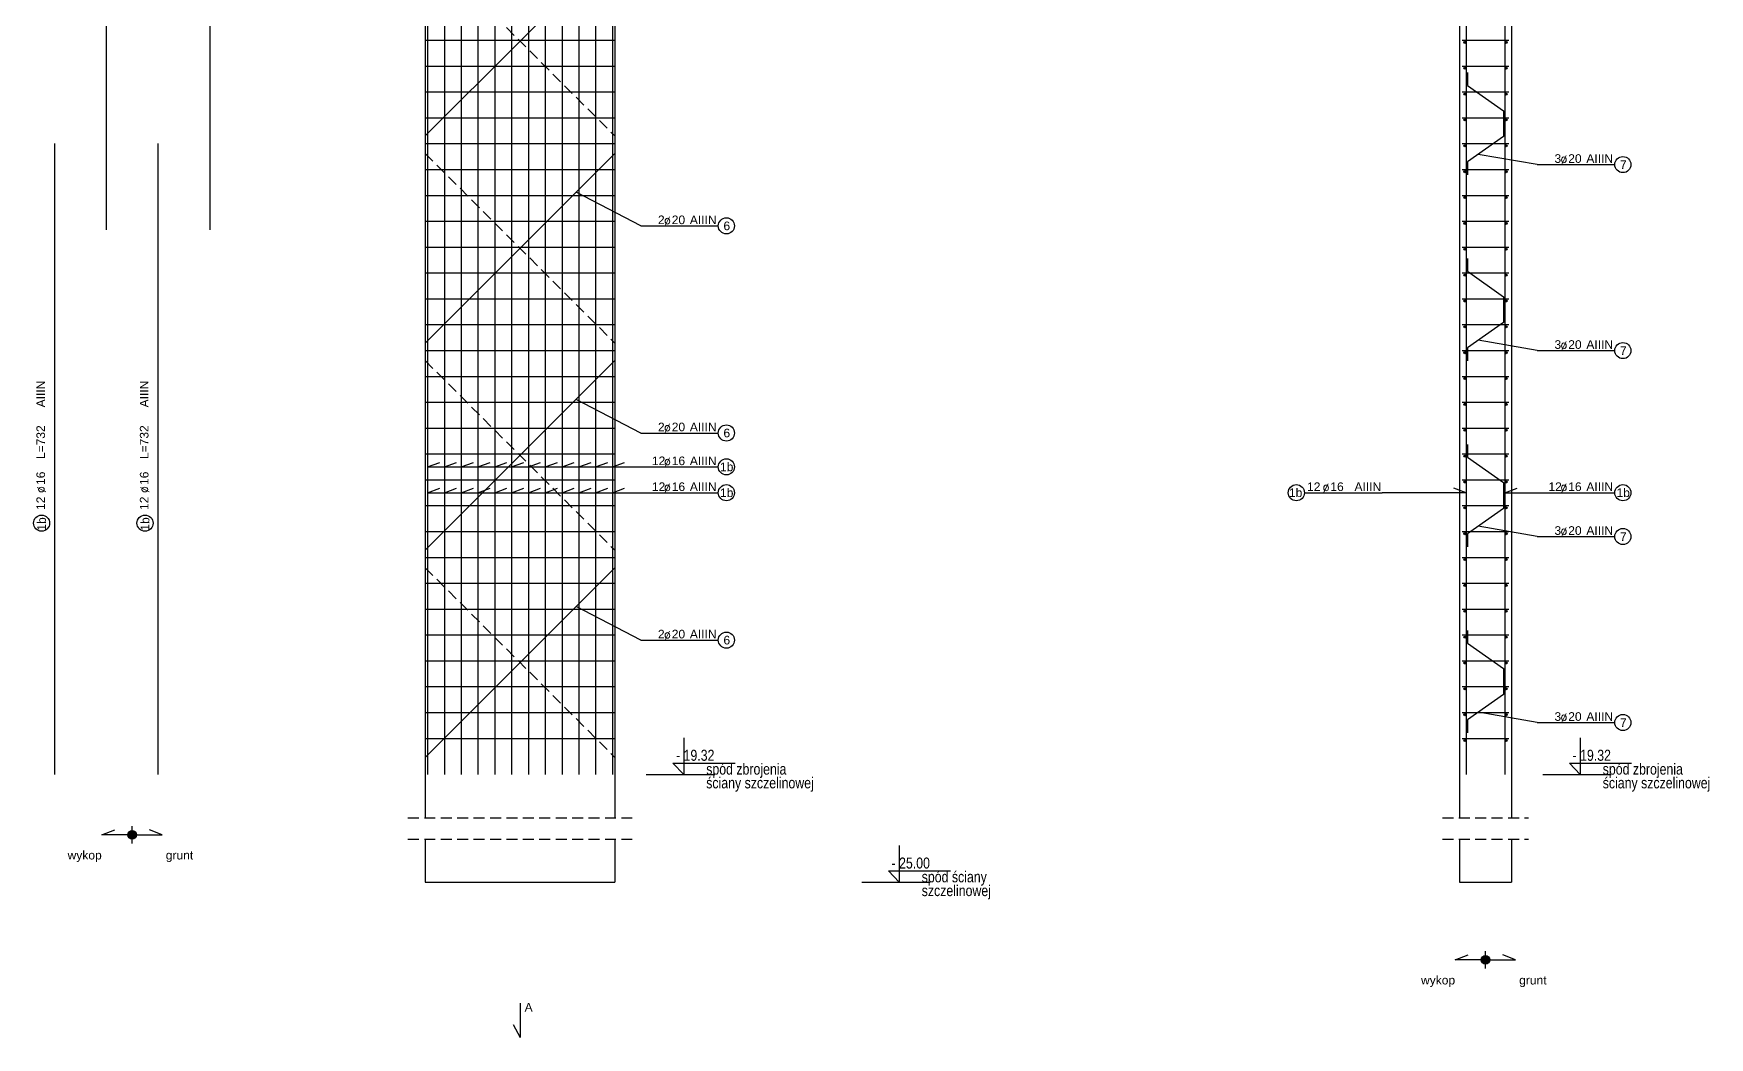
# Model space of a CAD drawing. Extents: x -4365 to 5377, y -4802 to -2374.
# Drawn here: x -1454 to 490, y -4802 to -3637 of the extents above; entities that cross this region are included whole.
import ezdxf
from ezdxf.enums import TextEntityAlignment as Align

# ---------------------------------------------------------------- set-up
doc = ezdxf.new("R2010")
doc.units = 0
doc.header["$MEASUREMENT"] = 0
doc.linetypes.add('DASHED', pattern=[19.05, 12.7, -6.35])
for name, color, linetype in [('__SOL-KOTY_WYSOKOSCIOWE', 4, 'CONTINUOUS'), ('__SOL-OPISY', 4, 'CONTINUOUS'), ('__SOL-PRZERYWANA', 253, 'DASHED'), ('__SOL-WIDOK', 4, 'CONTINUOUS'), ('__SOL-ZBROJENIE', 3, 'CONTINUOUS')]:
    doc.layers.add(name, color=color, linetype=linetype)
doc.styles.add('ARIAL', font='arial.ttf', dxfattribs={"height": 2.5})
doc.styles.add('SIMPLEX', font='SIMPLEX.SHX', dxfattribs={"width": 0.8})
doc.styles.get("Standard").update_dxf_attribs({"font": 'arial.ttf'})

# ---------------------------------------------------------------- blocks, each defined once
blk = doc.blocks.new('OPIS_PRET_BEZ_LINII')
at = {"layer": '__SOL-OPISY'}
blk.add_circle((25.7, 0), 9.36, dxfattribs=at)
at = {"layer": '__SOL-OPISY', "style": 'SIMPLEX', "width": 0.9}
blk.add_text(' %%c ', height=10, dxfattribs=at).set_placement((64.7, -4.8), align=Align.CENTER)
at = {"layer": '__SOL-OPISY', "style": 'ARIAL', "width": 0.8}
blk.add_attdef('NUMER', text='', height=10, dxfattribs=at).set_placement((25.7, 0), align=Align.MIDDLE)
blk.add_attdef('ILOSC', text='', height=10, dxfattribs=at).set_placement((56.9, -5.1), align=Align.RIGHT)
for tag, p in [('SREDNICA', (71, -5.1)), ('DLUGOSC', (95.1, -5.2)), ('STAL', (144.7, -5.2))]:
    blk.add_attdef(tag, p, '', height=10, dxfattribs=at)
blk = doc.blocks.new('OPIS_PRAWY')
at = {"layer": '__SOL-OPISY'}
blk.add_line((0, 0), (90, 0), dxfattribs=at)
blk.add_circle((99.4, 0), 9.36, dxfattribs=at)
at = {"layer": '__SOL-OPISY', "style": 'SIMPLEX', "width": 0.9}
blk.add_text(' %%c ', height=10, dxfattribs=at).set_placement((20.9, 0.5))
at = {"layer": '__SOL-OPISY', "style": 'ARIAL', "width": 0.8}
blk.add_attdef('ILOSC', text='', height=10, dxfattribs=at).set_placement((27.1, 0.1), align=Align.RIGHT)
for tag, p in [('SREDNICA', (35.4, 0.1)), ('STAL', (58.4, 0.5))]:
    blk.add_attdef(tag, p, '', height=10, dxfattribs=at)
for tag, p in [('NUMER', (99.4, 0)), ('DLUGOSC', (52.8, -6.1))]:
    blk.add_attdef(tag, text='', height=10, dxfattribs=at).set_placement(p, align=Align.MIDDLE)
blk = doc.blocks.new('KOTA')
at = {"layer": '__SOL-KOTY_WYSOKOSCIOWE'}
for p, q in [((0, 33.4), (0, 0)), ((-34, 0), (28, 0)), ((0, 0), (-9.9, 10.4)), ((-9.9, 10.4), (46.5, 10.4))]:
    blk.add_line(p, q, dxfattribs=at)
at = {"layer": '__SOL-KOTY_WYSOKOSCIOWE', "style": 'ARIAL', "width": 0.8}
blk.add_attdef('RZEDNA', (500.5, 15.9), '', height=10.4, dxfattribs=at)
blk = doc.blocks.new('OPIS_LEWY')
at = {"layer": '__SOL-OPISY'}
blk.add_line((-90, 0), (0, 0), dxfattribs=at)
blk.add_circle((-99.4, 0), 9.36, dxfattribs=at)
at = {"layer": '__SOL-OPISY', "style": 'SIMPLEX', "width": 0.9}
blk.add_text(' %%c ', height=10, dxfattribs=at).set_placement((-75, 0.5))
at = {"layer": '__SOL-OPISY', "style": 'ARIAL', "width": 0.8}
for tag, p in [('NUMER', (-99.4, 0)), ('DLUGOSC', (-58.9, -6.6))]:
    blk.add_attdef(tag, text='', height=10, dxfattribs=at).set_placement(p, align=Align.MIDDLE)
blk.add_attdef('ILOSC', text='', height=10, dxfattribs=at).set_placement((-74, 0.1), align=Align.RIGHT)
for tag, p in [('SREDNICA', (-65.8, 0.1)), ('STAL', (-42.7, 0.3))]:
    blk.add_attdef(tag, p, '', height=10, dxfattribs=at)

msp = doc.modelspace()

# ---------------------------------------------------------------- hatches: boundary and pattern name
at = {"layer": '__SOL-OPISY'}
for points in [[(-1335, -4567, 1), (-1345, -4567, 1)], [(235, -4712, 1), (225, -4712, 1)]]:
    msp.add_hatch(color=256, dxfattribs=at).paths.add_polyline_path(points)
at = {"layer": '__SOL-ZBROJENIE'}
for points in [[(207.2, -3647.5, 1), (204.8, -3647.5, 1)], [(255.2, -3647.5, 1), (252.8, -3647.5, 1)], [(207.2, -3677.5, 1), (204.8, -3677.5, 1)], [(255.2, -3677.5, 1), (252.8, -3677.5, 1)], [(207.2, -3707.5, 1), (204.8, -3707.5, 1)], [(255.2, -3707.5, 1), (252.8, -3707.5, 1)], [(207.2, -3737.5, 1), (204.8, -3737.5, 1)], [(255.2, -3737.5, 1), (252.8, -3737.5, 1)], [(207.2, -3767.5, 1), (204.8, -3767.5, 1)], [(255.2, -3767.5, 1), (252.8, -3767.5, 1)], [(207.2, -3797.5, 1), (204.8, -3797.5, 1)], [(255.2, -3797.5, 1), (252.8, -3797.5, 1)], [(207.2, -3827.5, 1), (204.8, -3827.5, 1)], [(255.2, -3827.5, 1), (252.8, -3827.5, 1)], [(207.2, -3857.5, 1), (204.8, -3857.5, 1)], [(255.2, -3857.5, 1), (252.8, -3857.5, 1)], [(207.2, -3887.5, 1), (204.8, -3887.5, 1)], [(255.2, -3887.5, 1), (252.8, -3887.5, 1)], [(207.2, -3917.5, 1), (204.8, -3917.5, 1)], [(255.2, -3917.5, 1), (252.8, -3917.5, 1)], [(207.2, -3947.5, 1), (204.8, -3947.5, 1)], [(255.2, -3947.5, 1), (252.8, -3947.5, 1)], [(207.2, -3977.5, 1), (204.8, -3977.5, 1)], [(255.2, -3977.5, 1), (252.8, -3977.5, 1)], [(207.2, -4007.5, 1), (204.8, -4007.5, 1)], [(255.2, -4007.5, 1), (252.8, -4007.5, 1)], [(207.2, -4037.5, 1), (204.8, -4037.5, 1)], [(255.2, -4037.5, 1), (252.8, -4037.5, 1)], [(207.2, -4067.5, 1), (204.8, -4067.5, 1)], [(255.2, -4067.5, 1), (252.8, -4067.5, 1)], [(207.2, -4097.5, 1), (204.8, -4097.5, 1)], [(255.2, -4097.5, 1), (252.8, -4097.5, 1)], [(207.2, -4127.5, 1), (204.8, -4127.5, 1)], [(255.2, -4127.5, 1), (252.8, -4127.5, 1)], [(207.2, -4157.5, 1), (204.8, -4157.5, 1)], [(255.2, -4157.5, 1), (252.8, -4157.5, 1)], [(207.2, -4187.5, 1), (204.8, -4187.5, 1)], [(255.2, -4187.5, 1), (252.8, -4187.5, 1)], [(207.2, -4217.5, 1), (204.8, -4217.5, 1)], [(255.2, -4217.5, 1), (252.8, -4217.5, 1)], [(207.2, -4247.5, 1), (204.8, -4247.5, 1)], [(255.2, -4247.5, 1), (252.8, -4247.5, 1)], [(207.2, -4277.5, 1), (204.8, -4277.5, 1)], [(255.2, -4277.5, 1), (252.8, -4277.5, 1)], [(207.2, -4307.5, 1), (204.8, -4307.5, 1)], [(255.2, -4307.5, 1), (252.8, -4307.5, 1)], [(207.2, -4337.5, 1), (204.8, -4337.5, 1)], [(255.2, -4337.5, 1), (252.8, -4337.5, 1)], [(207.2, -4367.5, 1), (204.8, -4367.5, 1)], [(255.2, -4367.5, 1), (252.8, -4367.5, 1)], [(207.2, -4397.5, 1), (204.8, -4397.5, 1)], [(255.2, -4397.5, 1), (252.8, -4397.5, 1)], [(207.2, -4427.5, 1), (204.8, -4427.5, 1)], [(255.2, -4427.5, 1), (252.8, -4427.5, 1)], [(207.2, -4457.5, 1), (204.8, -4457.5, 1)], [(255.2, -4457.5, 1), (252.8, -4457.5, 1)]]:
    msp.add_hatch(color=256, dxfattribs=at).paths.add_polyline_path(points)

# ---------------------------------------------------------------- linework, layer by layer
at = {"layer": '__SOL-OPISY'}
for p, q in [((290, -3789.3), (221.51, -3777.42)), ((-750, -3860.43), (-825, -3821.43)), ((290, -4005.08), (221.51, -3993.2)), ((-750, -4100.71), (-825, -4061.71)), ((-997.25, -4140), (-983.15, -4134.87)), ((-997.25, -4140), (-750, -4140)), ((-977.75, -4140), (-963.65, -4134.87)), ((-958.25, -4140), (-944.15, -4134.87)), ((-938.75, -4140), (-924.65, -4134.87)), ((-919.25, -4140), (-905.15, -4134.87)), ((-899.75, -4140), (-885.65, -4134.87)), ((-880.25, -4140), (-866.15, -4134.87)), ((-860.75, -4140), (-846.65, -4134.87)), ((-841.25, -4140), (-827.15, -4134.87)), ((-821.75, -4140), (-807.65, -4134.87)), ((-802.25, -4140), (-788.15, -4134.87)), ((-782.75, -4140), (-768.65, -4134.87)), ((-997.25, -4170), (-983.15, -4164.87)), ((-997.25, -4170), (-750, -4170)), ((-977.75, -4170), (-963.65, -4164.87)), ((-958.25, -4170), (-944.15, -4164.87)), ((-938.75, -4170), (-924.65, -4164.87)), ((-919.25, -4170), (-905.15, -4164.87)), ((-899.75, -4170), (-885.65, -4164.87)), ((-880.25, -4170), (-866.15, -4164.87)), ((-860.75, -4170), (-846.65, -4164.87)), ((-841.25, -4170), (-827.15, -4164.87)), ((-821.75, -4170), (-807.65, -4164.87)), ((-802.25, -4170), (-788.15, -4164.87)), ((-782.75, -4170), (-768.65, -4164.87)), ((207.5, -4170), (110, -4170)), ((207.5, -4170), (193.41, -4164.87)), ((252.5, -4170), (266.6, -4164.87)), ((252.5, -4170), (290, -4170)), ((290, -4220.86), (221.52, -4208.98)), ((-750, -4341), (-825, -4302)), ((290, -4436.64), (221.52, -4424.76)), ((-1375, -4567), (-1360, -4561)), ((-1340, -4567), (-1375, -4567)), ((-1340, -4577), (-1340, -4557)), ((-1340, -4567), (-1305, -4567)), ((-1305, -4567), (-1320, -4561)), ((230, -4722), (230, -4702)), ((195, -4712), (210, -4706)), ((230, -4712), (195, -4712)), ((230, -4712), (265, -4712)), ((265, -4712), (250, -4706)), ((-890, -4762), (-890, -4802)), ((-898, -4787), (-890, -4802))]:
    msp.add_line(p, q, dxfattribs=at)
for centre in [(-1340, -4567), (230, -4712)]:
    msp.add_circle(centre, 5, dxfattribs=at)
at = {"layer": '__SOL-PRZERYWANA'}
for p, q in [((-1020, -4547), (-760, -4547)), ((180, -4547), (280, -4547)), ((-1020, -4572), (-760, -4572)), ((180, -4572), (280, -4572))]:
    msp.add_line(p, q, dxfattribs=at)
for points in [[(-1000, -3516.14), (-1000, -3536.14), (-780, -3756.14), (-780, -3776.14)], [(-1000, -3756.43), (-1000, -3776.43), (-780, -3996.43), (-780, -4016.43)], [(-1000, -3996.71), (-1000, -4016.71), (-780, -4236.71), (-780, -4256.71)], [(-1000, -4237), (-1000, -4257), (-780, -4477), (-780, -4497)]]:
    msp.add_lwpolyline(points, dxfattribs=at)
at = {"layer": '__SOL-WIDOK'}
for p, q in [((-1000, -2555), (-1000, -4547)), ((-780, -2555), (-780, -4547)), ((200, -2555), (200, -4547)), ((260, -2555), (260, -4547)), ((-1000, -4572), (-1000, -4622)), ((-780, -4572), (-780, -4622)), ((200, -4572), (200, -4622)), ((260, -4572), (260, -4622)), ((-1000, -4622), (-780, -4622)), ((200, -4622), (260, -4622))]:
    msp.add_line(p, q, dxfattribs=at)
at = {"layer": '__SOL-ZBROJENIE'}
for p, q in [((-1370, -2565), (-1370, -3865)), ((-1250, -2565), (-1250, -3865)), ((-997.25, -2565), (-997.25, -4497)), ((-977.75, -2565), (-977.75, -4497)), ((-958.25, -2565), (-958.25, -4497)), ((-938.75, -2565), (-938.75, -4497)), ((-919.25, -2565), (-919.25, -4497)), ((-899.75, -2565), (-899.75, -4497)), ((-880.25, -2565), (-880.25, -4497)), ((-860.75, -2565), (-860.75, -4497)), ((-841.25, -2565), (-841.25, -4497)), ((-821.75, -2565), (-821.75, -4497)), ((-802.25, -2565), (-802.25, -4497)), ((-782.75, -2565), (-782.75, -4497)), ((207.5, -2565), (207.5, -4497)), ((252.5, -2565), (252.5, -4497)), ((-1000, -3645), (-780, -3645)), ((203, -3645), (257, -3645)), ((-1000, -3675), (-780, -3675)), ((203, -3675), (257, -3675)), ((-1000, -3705), (-780, -3705)), ((203, -3705), (257, -3705)), ((-1000, -3735), (-780, -3735)), ((203, -3735), (257, -3735)), ((-1430, -3765), (-1430, -4497)), ((-1310, -3765), (-1310, -4497)), ((-1000, -3765), (-780, -3765)), ((203, -3765), (257, -3765)), ((-1000, -3795), (-780, -3795)), ((203, -3795), (257, -3795)), ((-1000, -3825), (-780, -3825)), ((203, -3825), (257, -3825)), ((-1000, -3855), (-780, -3855)), ((203, -3855), (257, -3855)), ((-1000, -3885), (-780, -3885)), ((203, -3885), (257, -3885)), ((-1000, -3915), (-780, -3915)), ((203, -3915), (257, -3915)), ((-1000, -3945), (-780, -3945)), ((203, -3945), (257, -3945)), ((-1000, -3975), (-780, -3975)), ((203, -3975), (257, -3975)), ((-1000, -4005), (-780, -4005)), ((203, -4005), (257, -4005)), ((-1000, -4035), (-780, -4035)), ((203, -4035), (257, -4035)), ((-1000, -4065), (-780, -4065)), ((203, -4065), (257, -4065)), ((-1000, -4095), (-780, -4095)), ((203, -4095), (257, -4095)), ((-1000, -4125), (-780, -4125)), ((203, -4125), (257, -4125)), ((-1000, -4155), (-780, -4155)), ((203, -4155), (257, -4155)), ((-1000, -4185), (-780, -4185)), ((203, -4185), (257, -4185)), ((-1000, -4215), (-780, -4215)), ((203, -4215), (257, -4215)), ((-1000, -4245), (-780, -4245)), ((203, -4245), (257, -4245)), ((-1000, -4275), (-780, -4275)), ((203, -4275), (257, -4275)), ((-1000, -4305), (-780, -4305)), ((203, -4305), (257, -4305)), ((-1000, -4335), (-780, -4335)), ((203, -4335), (257, -4335)), ((-1000, -4365), (-780, -4365)), ((203, -4365), (257, -4365)), ((-1000, -4395), (-780, -4395)), ((203, -4395), (257, -4395)), ((-1000, -4425), (-780, -4425)), ((203, -4425), (257, -4425)), ((-1000, -4455), (-780, -4455)), ((203, -4455), (257, -4455))]:
    msp.add_line(p, q, dxfattribs=at)
for points in [[(-780, -3516.14), (-780, -3536.14), (-1000, -3756.14), (-1000, -3776.14)], [(209, -3682.37), (209, -3697.37), (251, -3726.78), (251, -3756.78), (209, -3786.19), (209, -3801.19)], [(-780, -3756.43), (-780, -3776.43), (-1000, -3996.43), (-1000, -4016.43)], [(209, -3898.15), (209, -3913.15), (251, -3942.56), (251, -3972.56), (209, -4001.96), (209, -4016.96)], [(-780, -3996.71), (-780, -4016.71), (-1000, -4236.71), (-1000, -4256.71)], [(209, -4113.92), (209, -4128.92), (251, -4158.33), (251, -4188.33), (209, -4217.74), (209, -4232.74)], [(-780, -4237), (-780, -4257), (-1000, -4477), (-1000, -4497)], [(209, -4329.7), (209, -4344.7), (251, -4374.11), (251, -4404.11), (209, -4433.52), (209, -4448.52)]]:
    msp.add_lwpolyline(points, dxfattribs=at)
for centre in [(206, -3647.5), (254, -3647.5), (206, -3677.5), (254, -3677.5), (206, -3707.5), (254, -3707.5), (206, -3737.5), (254, -3737.5), (206, -3767.5), (254, -3767.5), (206, -3797.5), (254, -3797.5), (206, -3827.5), (254, -3827.5), (206, -3857.5), (254, -3857.5), (206, -3887.5), (254, -3887.5), (206, -3917.5), (254, -3917.5), (206, -3947.5), (254, -3947.5), (206, -3977.5), (254, -3977.5), (206, -4007.5), (254, -4007.5), (206, -4037.5), (254, -4037.5), (206, -4067.5), (254, -4067.5), (206, -4097.5), (254, -4097.5), (206, -4127.5), (254, -4127.5), (206, -4157.5), (254, -4157.5), (206, -4187.5), (254, -4187.5), (206, -4217.5), (254, -4217.5), (206, -4247.5), (254, -4247.5), (206, -4277.5), (254, -4277.5), (206, -4307.5), (254, -4307.5), (206, -4337.5), (254, -4337.5), (206, -4367.5), (254, -4367.5), (206, -4397.5), (254, -4397.5), (206, -4427.5), (254, -4427.5), (206, -4457.5), (254, -4457.5)]:
    msp.add_circle(centre, 1.2, dxfattribs=at)

# ---------------------------------------------------------------- block references
at = {"layer": '__SOL-KOTY_WYSOKOSCIOWE'}
ref = msp.add_blockref('KOTA', (-700, -4497), dxfattribs=dict(at, xscale=1.28, yscale=1.28, zscale=1.28))
ref.add_attrib('RZEDNA', '- 19.32', (-709, -4481), dxfattribs={"height": 12.8, "style": 'ARIAL', "width": 0.8})
ref.add_attrib('OPIS1', 'spód zbrojenia', (-674, -4497), dxfattribs={"height": 12.8, "style": 'ARIAL', "width": 0.8})
ref.add_attrib('OPIS2', 'ściany szczelinowej', (-674, -4513), dxfattribs={"height": 12.8, "style": 'ARIAL', "width": 0.8})
ref = msp.add_blockref('KOTA', (340, -4497), dxfattribs=dict(at, xscale=1.28, yscale=1.28, zscale=1.28))
ref.add_attrib('RZEDNA', '- 19.32', (331, -4481), dxfattribs={"height": 12.8, "style": 'ARIAL', "width": 0.8})
ref.add_attrib('OPIS1', 'spód zbrojenia', (366, -4497), dxfattribs={"height": 12.8, "style": 'ARIAL', "width": 0.8})
ref.add_attrib('OPIS2', 'ściany szczelinowej', (366, -4513), dxfattribs={"height": 12.8, "style": 'ARIAL', "width": 0.8})
ref = msp.add_blockref('KOTA', (-450, -4622), dxfattribs=dict(at, xscale=1.28, yscale=1.28, zscale=1.28))
ref.add_attrib('RZEDNA', '- 25.00', (-459, -4606), dxfattribs={"height": 12.8, "style": 'ARIAL', "width": 0.8})
ref.add_attrib('OPIS1', 'spód ściany', (-424, -4622), dxfattribs={"height": 12.8, "style": 'ARIAL', "width": 0.8})
ref.add_attrib('OPIS2', 'szczelinowej', (-424, -4638), dxfattribs={"height": 12.8, "style": 'ARIAL', "width": 0.8})
at = {"layer": '__SOL-OPISY'}
ref = msp.add_blockref('OPIS_PRAWY', (290, -3789.3), dxfattribs=at)
ref.add_attrib('ILOSC', '3', (310, -3787.3), dxfattribs={"height": 10, "style": 'ARIAL'})
ref.add_attrib('SREDNICA', '20', (326, -3787.3), dxfattribs={"height": 10, "style": 'ARIAL'})
ref.add_attrib('STAL', 'AIIIN', (347, -3787.3), dxfattribs={"height": 10, "style": 'ARIAL'})
ref.add_attrib('NUMER', '7', (386, -3794.3), dxfattribs={"height": 10, "style": 'ARIAL'})
ref = msp.add_blockref('OPIS_PRAWY', (-750, -3860.43), dxfattribs=at)
ref.add_attrib('ILOSC', '2', (-730, -3858.43), dxfattribs={"height": 10, "style": 'ARIAL'})
ref.add_attrib('SREDNICA', '20', (-714, -3858.43), dxfattribs={"height": 10, "style": 'ARIAL'})
ref.add_attrib('STAL', 'AIIIN', (-693, -3858.43), dxfattribs={"height": 10, "style": 'ARIAL'})
ref.add_attrib('NUMER', '6', (-654, -3865.43), dxfattribs={"height": 10, "style": 'ARIAL'})
ref = msp.add_blockref('OPIS_PRAWY', (290, -4005.08), dxfattribs=at)
ref.add_attrib('ILOSC', '3', (310, -4003.08), dxfattribs={"height": 10, "style": 'ARIAL'})
ref.add_attrib('SREDNICA', '20', (326, -4003.08), dxfattribs={"height": 10, "style": 'ARIAL'})
ref.add_attrib('STAL', 'AIIIN', (347, -4003.08), dxfattribs={"height": 10, "style": 'ARIAL'})
ref.add_attrib('NUMER', '7', (386, -4010.08), dxfattribs={"height": 10, "style": 'ARIAL'})
ref = msp.add_blockref('OPIS_PRET_BEZ_LINII', (-1445, -4231), dxfattribs=dict(at, rotation=90))
ref.add_attrib('NUMER', '1b', (-1440, -4214), dxfattribs={"height": 10, "rotation": 90, "style": 'ARIAL'})
ref.add_attrib('ILOSC', '12', (-1441, -4190), dxfattribs={"height": 10, "rotation": 90, "style": 'ARIAL'})
ref.add_attrib('SREDNICA', '16', (-1441, -4161), dxfattribs={"height": 10, "rotation": 90, "style": 'ARIAL'})
ref.add_attrib('DLUGOSC', 'L=732', (-1441, -4131), dxfattribs={"height": 10, "rotation": 90, "style": 'ARIAL'})
ref.add_attrib('STAL', 'AIIIN', (-1441, -4071), dxfattribs={"height": 10, "rotation": 90, "style": 'ARIAL'})
ref = msp.add_blockref('OPIS_PRET_BEZ_LINII', (-1325, -4231), dxfattribs=dict(at, rotation=90))
ref.add_attrib('NUMER', '1b', (-1320, -4214), dxfattribs={"height": 10, "rotation": 90, "style": 'ARIAL'})
ref.add_attrib('ILOSC', '12', (-1321, -4190), dxfattribs={"height": 10, "rotation": 90, "style": 'ARIAL'})
ref.add_attrib('SREDNICA', '16', (-1321, -4161), dxfattribs={"height": 10, "rotation": 90, "style": 'ARIAL'})
ref.add_attrib('DLUGOSC', 'L=732', (-1321, -4131), dxfattribs={"height": 10, "rotation": 90, "style": 'ARIAL'})
ref.add_attrib('STAL', 'AIIIN', (-1321, -4071), dxfattribs={"height": 10, "rotation": 90, "style": 'ARIAL'})
ref = msp.add_blockref('OPIS_PRAWY', (-750, -4100.71), dxfattribs=at)
ref.add_attrib('ILOSC', '2', (-730, -4098.71), dxfattribs={"height": 10, "style": 'ARIAL'})
ref.add_attrib('SREDNICA', '20', (-714, -4098.71), dxfattribs={"height": 10, "style": 'ARIAL'})
ref.add_attrib('STAL', 'AIIIN', (-693, -4098.71), dxfattribs={"height": 10, "style": 'ARIAL'})
ref.add_attrib('NUMER', '6', (-654, -4105.71), dxfattribs={"height": 10, "style": 'ARIAL'})
ref = msp.add_blockref('OPIS_PRAWY', (-750, -4140), dxfattribs=at)
ref.add_attrib('ILOSC', '12', (-737, -4138), dxfattribs={"height": 10, "style": 'ARIAL'})
ref.add_attrib('SREDNICA', '16', (-714, -4138), dxfattribs={"height": 10, "style": 'ARIAL'})
ref.add_attrib('STAL', 'AIIIN', (-693, -4138), dxfattribs={"height": 10, "style": 'ARIAL'})
ref.add_attrib('NUMER', '1b', (-658, -4145), dxfattribs={"height": 10, "style": 'ARIAL'})
ref = msp.add_blockref('OPIS_PRAWY', (-750, -4170), dxfattribs=at)
ref.add_attrib('ILOSC', '12', (-737, -4168), dxfattribs={"height": 10, "style": 'ARIAL'})
ref.add_attrib('SREDNICA', '16', (-714, -4168), dxfattribs={"height": 10, "style": 'ARIAL'})
ref.add_attrib('STAL', 'AIIIN', (-693, -4168), dxfattribs={"height": 10, "style": 'ARIAL'})
ref.add_attrib('NUMER', '1b', (-658, -4175), dxfattribs={"height": 10, "style": 'ARIAL'})
ref = msp.add_blockref('OPIS_LEWY', (110, -4170), dxfattribs=at)
ref.add_attrib('ILOSC', '12', (23, -4168), dxfattribs={"height": 10, "style": 'ARIAL'})
ref.add_attrib('SREDNICA', '16', (50, -4168), dxfattribs={"height": 10, "style": 'ARIAL'})
ref.add_attrib('STAL', 'AIIIN', (78, -4168), dxfattribs={"height": 10, "style": 'ARIAL'})
ref.add_attrib('NUMER', '1b', (2, -4175), dxfattribs={"height": 10, "style": 'ARIAL'})
ref = msp.add_blockref('OPIS_PRAWY', (290, -4170), dxfattribs=at)
ref.add_attrib('ILOSC', '12', (303, -4168), dxfattribs={"height": 10, "style": 'ARIAL'})
ref.add_attrib('SREDNICA', '16', (326, -4168), dxfattribs={"height": 10, "style": 'ARIAL'})
ref.add_attrib('STAL', 'AIIIN', (347, -4168), dxfattribs={"height": 10, "style": 'ARIAL'})
ref.add_attrib('NUMER', '1b', (382, -4175), dxfattribs={"height": 10, "style": 'ARIAL'})
ref = msp.add_blockref('OPIS_PRAWY', (290, -4220.86), dxfattribs=at)
ref.add_attrib('ILOSC', '3', (310, -4218.86), dxfattribs={"height": 10, "style": 'ARIAL'})
ref.add_attrib('SREDNICA', '20', (326, -4218.86), dxfattribs={"height": 10, "style": 'ARIAL'})
ref.add_attrib('STAL', 'AIIIN', (347, -4218.86), dxfattribs={"height": 10, "style": 'ARIAL'})
ref.add_attrib('NUMER', '7', (386, -4225.86), dxfattribs={"height": 10, "style": 'ARIAL'})
ref = msp.add_blockref('OPIS_PRAWY', (-750, -4341), dxfattribs=at)
ref.add_attrib('ILOSC', '2', (-730, -4339), dxfattribs={"height": 10, "style": 'ARIAL'})
ref.add_attrib('SREDNICA', '20', (-714, -4339), dxfattribs={"height": 10, "style": 'ARIAL'})
ref.add_attrib('STAL', 'AIIIN', (-693, -4339), dxfattribs={"height": 10, "style": 'ARIAL'})
ref.add_attrib('NUMER', '6', (-654, -4346), dxfattribs={"height": 10, "style": 'ARIAL'})
ref = msp.add_blockref('OPIS_PRAWY', (290, -4436.64), dxfattribs=at)
ref.add_attrib('ILOSC', '3', (310, -4434.64), dxfattribs={"height": 10, "style": 'ARIAL'})
ref.add_attrib('SREDNICA', '20', (326, -4434.64), dxfattribs={"height": 10, "style": 'ARIAL'})
ref.add_attrib('STAL', 'AIIIN', (347, -4434.64), dxfattribs={"height": 10, "style": 'ARIAL'})
ref.add_attrib('NUMER', '7', (386, -4441.64), dxfattribs={"height": 10, "style": 'ARIAL'})

# ---------------------------------------------------------------- texts
at = {"layer": '__SOL-OPISY', "char_height": 10, "width": 2500, "attachment_point": 5}
for s, insert in [('wykop\\P', (-1395, -4592)), ('grunt\\P', (-1285, -4592)), ('wykop\\P', (175, -4737)), ('grunt\\P', (285, -4737)), ('A\\P', (-880, -4767))]:
    msp.add_mtext(s, dxfattribs=dict(at, insert=insert))

doc.saveas('drawing.dxf')
